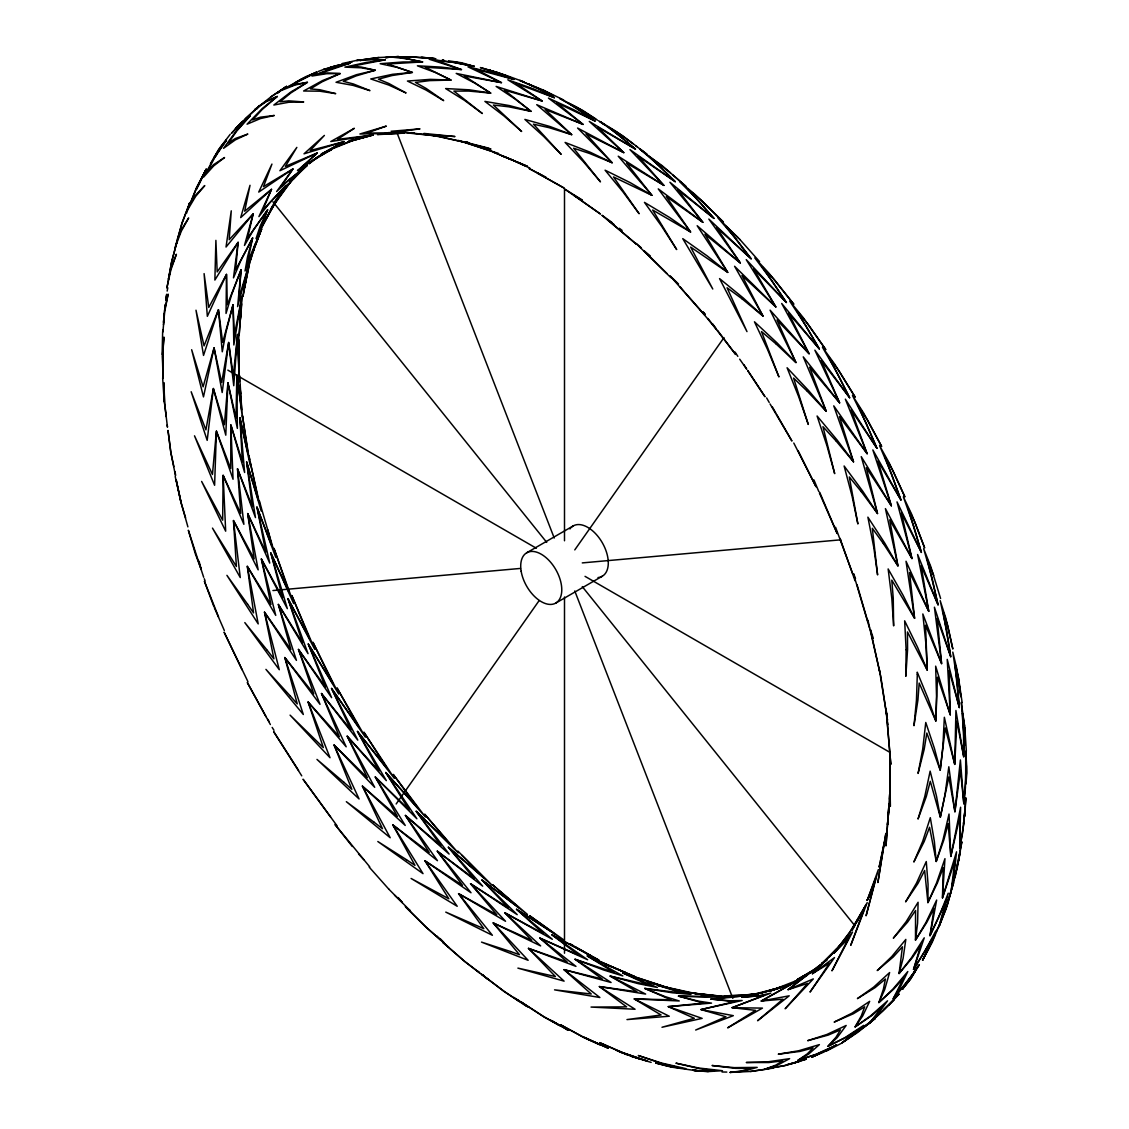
<?xml version="1.0" encoding="UTF-8"?>
<svg xmlns="http://www.w3.org/2000/svg" width="1129" height="1129" viewBox="0 0 1129 1129"><rect width="100%" height="100%" fill="white"/><g stroke="black" fill="none" stroke-linecap="round" stroke-linejoin="round"><path stroke-width="1.5" d="M163.14 358.034L163.098 378.497L162.59 356.496L163.959 337.091L162.393 355.635L162.759 368.449L163.169 347.309M162.124 354.407L162.647 331.559M163.013 329.851L162.915 331.968L164.679 311.703L168.136 294.119L164.495 310.743L163.493 322.457L164.298 313.82M887.634 824.41L887.775 821.672M889.073 807.461L888.424 815.434M889.469 799.191L889.694 794.237L885.997 845.931L889.003 803.862L888.382 815.025M241.747 303.899L239.785 326.112L241.916 296.306L234.282 335.609L233.054 304.661L222.667 342.383L218.433 309.699L204.053 345.883L195.994 310.207L203.53 355.423L218.433 309.699L222.272 351.796L225.998 332.138L233.054 304.661L233.844 344.98L241.916 296.306L239.122 335.567L241.423 304.802M965.817 783.455L966.692 766.281L965.718 751.222L965.676 779.843L963.827 803.763L960.483 770.26L954.922 811.765L948.868 777.02L940.344 817.17L930.296 781.31L926.274 796.651L918.032 819.047L924.778 796.538L930.141 771.149L936.505 796.199L940.344 817.17L945.029 794.463L948.826 766.76L954.922 811.765L960.398 759.944L963.827 803.763L965.394 787.887L966.015 761.44L966.847 773.167L965.93 783.963M163.479 324.743L164.241 316.219M164.848 309.388L165.314 304.28M164.636 310.362L165.116 305.169M887.422 824.537L887.902 819.781M246.376 276.577L242.933 296.546L249.975 261.011L238.953 297.901L241.084 269.69L227.338 304.675L226.492 274.375L208.766 307.441L204.095 273.613L207.341 316.332L226.492 274.375L226.04 313.439L231.516 295.078L241.084 269.69L237.612 306.608L249.975 261.011L244.485 287.754L248.239 266.529M166.005 299.072L166.471 295.6M165.751 300.512L166.612 294.288M964.688 816.521L965.902 797.822L963.559 825.341L959.721 848.077L959.791 817.015L950.816 856.417L948.177 823.789L943.802 840.047L936.237 861.469L929.562 827.289L924.185 841.542L913.855 862.02L922.689 841.331L930.31 817.678L934.389 841.641L936.237 861.469L942.898 840.23L949.023 814.051L950.816 856.417L960.596 807.235L959.721 848.077L962.585 832.962L965.281 807.517L963.616 824.029M883.612 846.651L885.884 833.329L877.896 882.525L884.289 842.319L879.209 866.635M880.394 861.413L883.33 848.316M167.148 291.084L167.798 287.796M963.446 823.182L964.138 819.795M879.152 866.987L880.112 863.064M958.225 860.072L961.866 841.768L957.223 867.891L951.394 889.215L954.824 860.961L942.489 897.88L943.209 867.735L937.409 882.878L927.911 902.593L924.637 870.501L917.919 883.527L905.599 901.873L916.452 883.217L926.274 861.54L928.052 884.148L927.911 902.593L936.52 883.033L944.959 858.647L942.489 897.88L956.531 851.816L954.428 872.562L951.394 889.215L955.557 875.017L960.356 850.814L958.733 860.496L956.573 865.929M254.985 244.852L252.882 252.317L261.589 228.961L247.265 263.057L252.656 237.937L235.651 269.845L238.106 242.312L217.177 271.92L215.893 240.364L214.877 280.063L238.106 242.312L233.477 277.861L240.646 260.997L252.656 237.937L247.519 256.96L245.049 271.016L261.589 228.961L254.759 246.898M946.906 906.206L951.267 890.88L948.939 897.922M255.112 244.062L250.455 260.347L254.279 248.394M186.581 213.212L189.827 202.585L181.896 223.711L177.493 239.277L181.092 230.147L188.656 217.953L181.247 231.276L175.15 247.378L182.108 222.681L189.827 202.585L188.303 207.341M950.138 893.773L953.652 882.553L946.737 907.024L938.961 926.726L945.65 901.619L930 935.687L934.036 908.408L926.853 922.28L915.492 940.076L915.563 910.482L907.575 922.139L893.335 938.185L906.121 921.758L918.089 902.269L917.581 923.24L915.492 940.076L925.978 922.407L936.661 900.053L930 935.687L938.891 916.875L948.233 893.208L943.886 911.922L938.961 926.726L946.412 907.674M879.322 866.889L881.269 861.258M198.577 184.902L206.24 169.138L196.375 188.515L190.603 202.966L195.416 195.317L204.772 185.579L195.543 196.531L187.414 210.248L196.615 187.428L206.24 169.138L196.502 189.503M934.953 935.137L922.548 960.186L928.786 948.191L932.371 938.552L913.516 969.43L920.756 945.34L912.246 957.801L899.079 973.537L902.452 946.779L893.251 956.969L877.219 970.559L891.825 956.503L905.825 939.413L903.073 958.493L899.079 973.537L911.357 957.914L924.242 937.832L913.516 969.43L924.228 952.509L935.814 930.959L929.28 947.414L922.548 960.186L932.215 942.32L940.753 921.546M936.223 931.975L938.128 927.248M870.304 893.9L873.479 886.166M940.894 920.925L941.374 919.754M870.445 893.688L872.435 888.904M210.431 163.677L218.377 150.101L226.435 140.095L214.722 157.524L207.623 170.747L213.564 164.665L224.558 157.524L213.649 165.949L203.601 177.098L214.99 156.395L226.435 140.095L218.786 149.437L214.242 157.368L217.107 153.417M869.683 895.198L867.213 900.363L875.878 877.826L866.098 915.774L878.362 869.584L867.213 900.363L869.796 895.029M263.833 223.034L276.647 200.51L265.611 218.828M854.639 924.976L867.199 902.621L850.73 945.326L863.868 910.03L852.141 928.814M948.078 900.081L948.473 899.333M852.296 930.268L854.992 925.187L833.795 953.356L848.373 938.552L831.974 970.841L852.522 932.06L833.795 953.356L849.177 933.288L865.237 906.164M914.038 972.478L915.605 969.599M273.049 206.127L256.043 238.6L260.164 226.223L267.644 209.782L247.491 238.275L253.178 213.861L229.187 239.715L231.262 210.827L226.026 247.039L253.178 213.861L244.471 245.459L253.291 230.274L267.644 209.782L259.105 231.487L272.865 206.409L293.949 177.211L274.361 203.53L285.877 185.509L262.747 210.319L271.524 189.319L244.683 211.194L250.017 185.297L240.703 217.587L271.524 189.319L258.908 216.599L269.323 203.206L285.877 185.509L276.182 199.17L270.48 209.726L273.924 204.885M856.812 921.335L865.76 905.331M917.877 966.156L909.706 979.323M913.276 973.706L906.277 983.923M396.166 803.975L539.097 600.642M574.774 549.894L723.999 337.585M214.51 157.707L216.514 154.871M852.818 927.629L858.393 919.909M904.315 986.577L902.353 989.244L910.27 979.464L915.125 971.335L893.208 998.742L903.496 978.137L893.716 989.089L878.884 1002.566L883.358 989.329L885.432 978.998L875.102 987.621L857.419 998.615L873.719 987.085L889.624 972.549L884.699 989.526L878.884 1002.566L892.856 989.159L907.801 971.533L900.377 986.958L893.208 998.742L905.67 983.867L919.387 964.66L910.778 978.66L902.353 989.244L907.603 982.159M219.548 148.209L230.231 134.266M289.447 182.094L291.169 179.977M256.932 108.765L259.36 105.9L245.134 118.785M231.431 133.278L240.576 123.442L250.215 115.779L236.723 131.105L228.354 142.946L235.34 138.514L247.83 134.069L235.382 139.855L223.556 148.308L237.034 129.92L250.215 115.779L240.999 122.765L235.255 129.073L239.644 124.5M256.65 108.906L259.36 105.9L242.34 121.89M231.925 132.883L240.025 124.331M285.806 186.299L287.853 184.182M306.82 164.848L292.877 179.483L307.173 165.384L281.248 186.285L292.961 168.955L263.48 186.652L271.948 164.072L258.739 192.071L292.961 168.955L276.633 191.563L288.53 180.132L307.173 165.384L295.403 176.082L288.22 184.69L305.507 165.963M888.579 1005.318L899.136 993.943L883.386 1010.61L869.302 1023.297L882.483 1006.433L871.503 1015.761L855.105 1026.896L861.356 1015.747L864.701 1006.8L853.326 1013.771L834.162 1022.084L852 1013.165L869.669 1001.338L862.669 1015.987L855.105 1026.896L870.657 1015.818L887.549 1000.816L878.094 1013.715L869.302 1023.297L894.097 999.631L883.993 1009.326M828.954 957.392L841.599 943.646L812.358 973.72L829.575 963.093L810.029 992.066L834.5 957.59L812.358 973.72L836.49 949.221L821.489 963.813L827.388 959.721M316.995 157.27L309.05 163.776L317.616 157.241L331.277 149.635L302.798 166.429L317.235 153.008L285.383 166.372L296.842 147.391L279.907 170.733L317.235 153.008L297.463 170.662C334.142 144.837 335.017 149.338 327.466 151.342M316.812 157.75L314.412 159.626L317.037 157.637M825.2 960.962L821.489 963.813L825.934 960.652M259.825 105.576L266.67 100.989L277.297 96.459L262.154 109.527L252.557 119.886L260.503 117.176L274.305 115.468L260.474 118.559L247.053 124.204L262.507 108.313L277.297 96.459L266.218 101.666L255.45 108.977L254.533 109.852L271.567 96.374L286.611 86.383L277.593 93.086M276.901 93.354L286.611 86.383L270.861 96.953M864.264 1026.205L875.3 1018.471L857.645 1032.456L842.051 1042.815L857.899 1029.93L845.833 1037.537L828.023 1046.216L835.926 1037.325L840.498 1029.86L828.164 1035.11L807.687 1040.67L826.894 1034.474L846.171 1025.457L837.196 1037.607L828.023 1046.216L845.014 1037.593L863.699 1025.358L852.353 1035.561L842.051 1042.815L869.528 1023.128L863.77 1027.08M847.004 1038.666L848.119 1037.988M818.708 967.539L797.37 979.563L814.94 969.077L788.084 989.667L807.672 983.387L785.149 1008.761L813.317 978.914L788.084 989.667L820.769 964.561L811.751 971.462L797.37 979.563L815.293 969.698M318.35 156.649L325.942 152.217M526.721 552.773L573.222 525.916M555.778 603.084L602.279 576.227M799.05 979.704L802.31 977.869M294.5 82.996L305.818 76.645L316.91 72.087L287.683 87.145L295.502 84.336L307.413 82.332L290.732 93.03L279.992 101.808L288.77 100.848L303.701 101.949L288.685 102.273L273.839 105.025L291.127 91.788L307.413 82.332L295.05 85.028L281.714 90.334L300.483 79.679L316.91 72.087L300.808 79.665L304.844 77.802M826.202 1051.198L841.049 1043.506M793.758 981.948L807.348 975.244M797.709 980.113L770.712 990.754L790.596 984.544L761.228 1001.028L782.919 999.193L757.587 1020.729L789.213 995.82L761.228 1001.028L797.074 981.115L786.8 985.871L770.712 990.754L777.599 988.468M811.751 1057.111L823.436 1052.256L836.518 1044.875L816.182 1054.232L797.907 1060.343L808.576 1054.133L819.4 1044.621L798.683 1050.76L778.276 1054.19L799.896 1051.438L813.063 1047.952L807.348 1053.823L797.907 1060.343L817.001 1054.19L830.055 1048.361L811.751 1057.111L823.239 1051.621M812.767 1056.688L828.728 1049.151M351.994 61.982L330.204 67.317L349.919 63.196L332.265 68.304L311.943 76.038L326.718 73.695L340.196 73.568L322.584 80.54L303.602 90.997L319.69 91.181L335.708 93.636L319.832 89.727L310.348 88.909L322.132 81.796L340.196 73.568L327.198 72.99L318.491 73.978L349.919 63.196L337.599 65.284L323.713 69.448L351.571 62.151M318.364 71.437L324.87 68.968M363.115 137.075L347.45 142.085L373.219 134.986L337.5 139.389L354.351 128.297L330.783 141.534L373.219 134.986L354.026 140.067L373.29 134.732M348.79 140.871L353.462 139.389M791.655 1063.631L806.289 1059.171L784.514 1065.564L765.123 1069.107L775.948 1065.056L782.707 1060.837L768.835 1062.544L746.283 1062.502L767.692 1061.853L789.623 1058.649L777.119 1065.381L765.123 1069.107L785.304 1065.536L799.233 1061.514L787.365 1064.534M357.244 138.641L357.935 138.444L327.142 150.961L344.091 141.647L310.15 150.552L324.404 135.424L304.011 153.826L344.091 141.647L321.158 154.108L335.694 146.883L357.399 138.585M761.087 992.927L775.411 988.764L741.795 997.288L763.712 995.439L732.086 1007.689L755.555 1010.356L727.64 1027.842L762.456 1008.112L732.086 1007.689L770.782 993.139L759.38 995.679L741.795 997.288L766.323 991.756L782.552 986.534L761.567 992.913M364.794 136.68L368.181 135.861M342.2 63.534L359.036 59.893M360.052 60.557L363.439 59.908L360.165 60.5M772.01 1068.33L773.351 1068.076L750.319 1071.463M765.787 1069.276L751.095 1071.435L729.997 1072.423L742.063 1070.899L749.769 1068.415L735.304 1068.33L712.032 1065.508L734.231 1067.625L757.192 1067.385L743.178 1071.238L729.997 1072.423M385.949 57.805L388.785 57.297M384.862 133.561L389.942 132.672M377.735 134.436L381.052 133.899M386.047 133.067L389.378 132.516M758.138 993.591L755.329 994.028L758.759 993.647M758.363 993.576L755.329 994.028L758.632 993.647M385.06 57.537L398.565 56.591L378.017 57.565L363.651 59.555L385.271 59.809L351.952 66.23L361.407 67.091L375.322 70.252L356.016 75.953L343.301 81.33L353.363 83.955L369.959 90.63L353.137 85.409L336.033 82.276L356.524 74.683L375.322 70.252L360.913 67.796L344.881 67.133L366.572 62.391L385.271 59.809L371.907 59.357L356.637 60.543L378.963 57.537M272.936 590.538L520.497 568.423M582.282 562.905L840.752 539.817M765.49 1068.867L768.75 1068.599M377.509 134.619L404.337 133.109L397.083 133.01M390.197 57.043L398.565 56.591M383.168 133.857L404.337 133.109L359.897 133.998L386.33 126.109L367.137 132.996L393.64 133.166M743.799 995.595L724.239 995.905L746.269 994.974L710.931 999.08L734.57 1001.649L700.982 1009.566L725.919 1016.749L695.662 1030.029L733.328 1015.663L700.982 1009.566L742.162 1000.506L729.786 1000.788L710.931 999.08L736.729 996.865L753.932 993.901L742.035 995.411L724.239 995.905L731.38 996.018M722.01 1071.986L726.808 1072.07M670.626 1066.99L699.514 1071.181L714.601 1070.574L699.684 1068.726L675.918 1063.165L698.696 1068.006L722.461 1070.715L707.121 1071.633L692.938 1070.236L697.976 1070.602M738.07 995.693L742.896 995.806M422.006 57.41L435.653 58.764L414.357 57.17L399.37 57.297L422.599 61.94L387.67 63.972L412.381 72.425L392.017 75.544L378.469 79.171L388.983 83.56L406.073 92.973L388.686 85.028L370.764 78.945L392.582 74.288L412.381 72.425L397.225 67.401L380.163 63.704L403.025 61.982L422.599 61.94L408.345 58.962L391.918 57.113L415.274 57.127L435.653 58.764L421.159 57.142M443.429 60.133L442.173 60.063L444.022 60.317M723.167 996.399L691.527 992.984L715.207 996.427L678.458 996.117L703.522 1003.102L668.255 1006.631L694.307 1018.302L661.989 1027.263L702.153 1018.372L668.255 1006.631L711.538 1003.116L698.357 1001.127L678.458 996.117L705.286 997.203L723.294 996.526L691.527 992.984L719.06 996.342M701.321 1070.856L708.038 1071.336M696.452 1070.518L692.938 1070.236L699.514 1071.181M701.716 1070.913L708.744 1071.449M411.365 132.657L414.47 133.024M454.973 61.883L474.265 66.413L452.433 62.264L436.951 60.557L461.465 69.575L425.266 67.232L450.979 80.074L429.754 80.611L415.472 82.431L426.31 88.556L443.683 100.636L425.929 90.01L407.428 81.048L430.361 79.355L450.979 80.074L435.286 72.496L417.405 65.807L441.199 67.105L461.465 69.575L429.147 59.216L453.308 62.236L474.265 66.413L461.789 62.815L448.608 60.825M700.911 994.847L704.03 995.256M423.911 133.871L427.199 134.309M424.617 133.843L427.722 134.295M655.991 984.502L669.864 988.284L622.658 972.902L648.695 985.067L610.126 976.077L637.01 991.742L599.372 986.563L626.609 1006.87L591.031 1007.068L635.062 1009.255L599.372 986.563L645.633 994.07L610.126 976.077L638.252 983.655L657.374 987.48L622.658 972.902L661.368 985.73L649.358 982.315M697.581 994.014L657.544 985.278L682.565 993.125L644.73 988.411L670.88 999.786L634.258 998.939L661.086 1014.999L626.976 1019.586L669.285 1016.227L634.258 998.939L679.249 1000.971L665.418 996.709L644.73 988.411L672.348 992.786L690.99 994.381L657.544 985.278L685.656 991.855M687.349 992.193L690.722 992.857M459.531 63.153L462.65 63.774M432.125 134.958L435.413 135.678M432.379 134.958L435.498 135.678M647.933 982.47L654.383 984.093M655.921 1063.066L669.328 1066.566L685.797 1068.613L661.453 1063.024L638.308 1055.516L662.356 1063.716L677.583 1067.314L668.326 1066.242L655.723 1063.038M631.45 1056.49L651.165 1062.403M497.183 72.595L480.418 67.585L498.115 72.693L513.991 79.439L476.001 69.306L501.459 82.643L464.315 75.968L490.692 93.1L468.775 91.068L453.914 91.096L482.337 113.521L464.456 100.34L445.616 88.556L469.452 89.826L490.692 93.1L474.646 83.052L456.201 73.399L501.459 82.643L467.928 66.809L492.681 72.778L513.991 79.439L504.07 74.881L488.674 69.956L502.913 74.302L512.397 78.522M498.552 153.445L458.162 140.405L487.008 147.744L490.946 149.07L466.46 142.889L494.573 152.387M504.084 74.655L523.814 81.824M624.52 1053.978L647.609 1061.091L622.926 1052.694L599.64 1042.631L623.744 1053.371L639.141 1058.649L616.081 1050.266M465.896 141.788L469.763 143.242L466.136 141.774M604.961 964.081L626.073 972.888L587.278 955.981L613.964 972.379L575.028 959.227L602.279 979.041L563.964 969.642L591.243 994L554.551 989.851L599.88 997.514L563.964 969.642L611.085 982.498L575.028 959.227L603.394 969.91L622.799 975.908L587.278 955.981L634.738 976.557L615.771 968.583M498.835 73.216L503.746 75.107M605.186 964.293L611.241 966.734M512.383 160.064L501.812 155.746L527.441 166.302L493.359 152.133L513.441 160.403M505.397 75.742L508.473 77.082M618.861 1051.466L623.109 1053.343M513.977 160.798L529.953 168.136M516.517 161.842L525.747 166.118M566.49 1029.366L568.353 1030.227L543.684 1016.566L520.822 1001.776L544.333 1017.173L559.631 1025.584L550.359 1019.981M543.698 90.278L563.696 100.015M543.501 90.645L519.777 80.441L538.138 88.485L554.395 97.715L516.094 83.433L542.146 100.989L504.409 90.108L531.096 111.362L508.685 106.803L493.373 105.053L521.654 131.486L503.859 115.878L484.906 101.398L509.433 105.59L531.096 111.362L514.909 98.929L496.125 86.411L542.146 100.989L507.838 79.806L532.93 88.655L554.395 97.715L544.22 91.52L528.217 83.941L542.499 89.77L552.9 95.471M543.67 176.265L537.658 173.203L564.091 188.035L529.12 168.517L546.069 177.267M585.852 1038.045L608.319 1048.262L583.524 1037.156L560.337 1024.652L584.257 1037.805L599.682 1044.692L583.241 1036.789M570.032 943.844L590.298 955.459L551.756 934.699L578.754 955.176L539.803 938.058L567.083 961.852L528.443 948.346L555.397 976.543L517.901 968.117L564.105 981.143L528.443 948.346L575.959 966.382L539.803 938.058L587.659 959.777L551.756 934.699L599.033 960.214L575.734 947.104M544.87 91.308L552.518 95.457M570.089 943.985L572.911 945.537M227.832 370.129L536.346 548.242M585.034 576.354L890.104 752.479M552.702 1021.11L566.97 1029.521M582.493 200.482L573.603 195.063L600.473 214.03L565.093 189.333L582.042 199.889M526.297 1006.165L503.859 991.163L481.518 974.271L504.409 991.699L519.453 1001.536L514.062 997.486M597.509 120.182L576.651 107.1L559.815 98.491L578.598 109.386L595.039 121.029L556.78 102.795L583.086 124.416L545.109 109.471L571.711 134.676L549.047 127.662L533.424 124.176L561.169 154.363L543.684 136.468L524.886 119.42L549.851 126.476L571.711 134.676L536.727 104.687L583.086 124.416L548.44 98.082L573.617 109.682L595.039 121.029L568.324 103.078L582.536 110.317L595.675 118.884M600.332 122.017L604.579 124.754L598.61 120.803M528.146 1007.209L517.421 999.49M614.317 224.685L609.265 221.072L636.206 244.033L602.067 215.441M602.223 215.385L611.904 222.441M632.96 143.651L616.716 131.797L600.078 121.551L619.059 135.198L635.472 149.127L597.622 127.182L623.801 152.655L585.951 133.857L612.144 162.759L589.394 153.403L573.603 148.209L600.473 181.868L583.524 161.87L565.093 142.437L590.269 152.26L612.144 162.759L577.596 128.043L623.801 152.655L589.282 121.424L635.472 149.127L608.587 127.168L622.587 135.72L637.377 146.925M635.726 145.74L646.762 154.094M640.058 148.972L646.748 154.08M619.369 228.298L622.121 230.429M448.777 947.273L425.929 927.036L405.297 906.573M486.726 978.335L488.137 979.464L464.456 961.202L442.864 942.419L464.922 961.682L479.557 972.817L477.158 970.658M650.318 255.987L644.222 250.963L666.929 273.486M496.52 888.311L518.86 907.674L481.928 880.013L508.459 908.055L470.539 883.711L496.788 914.73L458.572 893.646L483.805 928.673L445.772 912.119L492.385 935.278L458.572 893.646L505.538 921.264L470.539 883.711L517.209 914.659L481.928 880.013L527.441 914.419L492.498 884.684L495.617 887.507M641.357 247.872L636.008 243.37L670.908 277.678M670.428 172.85L640.143 149.338L659.082 165.624L675.255 181.698L638.153 156.31L663.88 185.41L626.496 162.999L651.913 195.331L613.499 176.943L639.127 213.72L622.926 191.831L605.088 170.197L630.236 182.658L651.913 195.331L618.24 156.211L663.88 185.41L629.926 149.593L675.255 181.698L648.554 155.943L662.215 165.695L685.839 186.285L672.926 175.037M482.746 974.863L485.399 977.178M738.465 238.021L725.862 226.223L751.138 258.809L716.576 227.522L740.328 263.001L704.919 234.211L727.753 272.414L690.652 247.096L712.78 289.01L682.749 238.642L707.121 255.874L727.753 272.414L697.172 225.715L740.328 263.001L708.829 219.068L751.138 258.809L736.037 238.939L717.931 217.897L740.059 239.701M394.515 895.17L402.404 902.65L398.255 897.597M678.557 284.028L670.203 275.998L704.171 314.624M461.832 855.26L483.974 877.84L448.354 847.216L474.138 878.644L437.276 851.139L462.481 885.334L424.998 860.834L448.834 898.783L411.083 878.461L457.217 906.277L424.998 860.834L471.019 892.771L437.276 851.139L482.676 886.138L448.354 847.216L492.329 885.475L457.852 851.054M723.11 221.792L695.337 194.738L679.573 181.571L698.216 200.327L713.951 218.391L677.95 189.884L702.859 222.328L666.293 196.573L690.595 232.01L652.661 210.022L676.694 249.565L661.453 225.998L644.461 202.373L669.328 217.318L690.595 232.01L658.249 188.882L702.859 222.328L669.92 182.263L713.951 218.391L687.787 189.079L700.982 199.918L723.463 222.159M405.72 907.024L426.31 927.445L440.409 939.737L436.852 935.983M440.084 938.524L443.725 942.235M388.686 889.031L410.476 911.004L409.107 909.508M358.528 853.976L363.863 859.691M705.286 314.356L703.028 311.9L704.99 314.525M369.733 866.846L335.003 824.523L352.304 846.482M739.693 239.306L759.591 261.646M388.983 889.356L369.211 867.128M684.922 292.467L700.248 309.854M680.095 286.794L684.061 291.55M699.952 309.544L716.068 328.948M330.571 816.959L303.052 779.222L337.246 826.089M272.936 201.795L546.718 542.372M582.282 586.628L854.328 925.06M322.301 694.518L321.483 693.502L339.349 736.701L308.09 701.984L323.317 747.553L290.082 715.137L330.007 757.728L308.09 701.984L346.18 746.805L321.483 693.502L350.978 729.997L331.517 688.422L358.74 726.921L337.021 687.928L365.359 737.166L331.517 688.422L357.794 740.13L322.442 694.758M717.479 330.374L735.656 354.464L707.925 318.449M298.564 770.43L273.712 731.705L301.739 775.835M712.47 323.656L716.28 328.906M746.565 369L739.693 359.163M747.581 370.411L765.01 396.745L747.765 370.566M735.078 352.093L737.844 356.341M265.978 716.633L247.307 682.509L270.367 724.55M267.629 719.201L269.281 721.77M743.912 364.695L746.608 368.943M770.049 403.942L791.909 441.002L776.681 414.47M272.16 727.415L273.966 730.294M775.821 413.002L772.236 406.722M766.633 397.93L769.202 402.432M242.058 669.751L224.107 632.169L247.957 681.704M793.786 443.034L816.055 486.782L798.076 450.612M218.532 616.9L204.391 581.237L213.649 605.991M819.414 492.992L837.182 533.551L819.725 492.315M224.332 630.518L214.312 607.585M248.197 514.655L247.688 513.582L254.166 558.869L233.477 520.54L236.398 566.476L212.478 528.104L240.265 577.554L233.477 520.54L258.16 569.863L247.688 513.582L265.795 552.123L256.946 507.062L272.018 546.21L267.813 529.811M204.236 578.725L205.083 580.701M813.938 479.938L818.807 491.538M853.609 573.701L855.514 578.556M248.253 514.895L269.746 563.117L256.946 507.062L275.772 557.317L261.307 507.881M203.672 577.272L188.345 530.263L195.416 554.071L201.272 569.609L199.043 561.212M397.168 133.208L554.226 538.025M574.774 590.975L732.834 998.346M855.062 580.8L840.004 538.335M852.903 574.266L835.559 527.229M933.711 575.381L927.417 559.885L938.044 604.834L921.179 565.798L928.772 611.353L909.551 572.53L914.589 618.311L891.783 580.137L893.251 598.201L893.646 625.875L891.825 598.525L888.142 568.945L903.073 595.293L914.589 618.311L906.022 561.254L928.772 611.353L917.609 554.508L938.044 604.834L932.215 578.725L923.649 548.708L930.705 566.363L940.598 598.497M873.324 638.294L870.403 629.587L880.366 674.719L867.919 620.174M185.593 517.83L181.092 502.715L176.18 479.825L181.247 503.252L187.894 526.876M867.735 621.289L857.052 584.751M853.453 573.786L869.513 628.034M259.529 501.135L261.363 508.036M173.866 466.658L170.747 452.15L168.009 430.445L170.916 452.8L175.475 475.563M250.088 461.465L258.315 500.006L246.616 461.846L252.346 506.667L237.499 468.747L240.717 513.399L223.147 475.323L222.653 520.173L201.625 481.434L225.673 531.18L223.147 475.323L243.878 524.322L237.499 468.747L255.464 517.562L246.616 461.846L261.222 511.014L250.031 461.267M175.178 476.452L180.866 501.953M248.987 455.904L249.805 460.082M249.043 456.201L249.692 459.588M887.408 721.445L887.916 724.55M242.495 415.881L248.14 454.408L239.898 417.702L242.368 461.789L230.88 424.97L230.753 468.549L216.415 431.151L212.45 474.462L194.498 435.808L214.609 485.287L216.415 431.151L233.054 479.26L230.88 424.97L244.626 472.486L239.898 417.702L250.172 465.19L242.439 415.655M886.829 714.474L886.039 709.294L890.823 764.404L887.253 721.6M958.507 677.767L962.162 702.661M879.35 669.441L887.493 720.33L880.606 675.283M175.094 471.739L175.588 475.21M167.219 424.941L167.459 427.171L164.679 403.702L163.917 382.703L164.495 402.94L166.231 416.686L166.034 413.355M238.854 373.473L239.489 380.219M239.969 385.271L241.62 409.898L236.85 375.082L236.003 418.012L227.917 382.731L224.389 424.772L213.381 388.517L205.915 429.853L191.168 391.749L207.186 440.366L213.381 388.517L225.786 435.173L227.917 382.731L237.358 428.385L236.85 375.082L242.763 420.355L239.969 386.541M238.769 373.191L239.517 381.546M964.476 725.933L961.343 702.464L963.559 731.902L963.7 756.755L956.912 721.219L954.739 764.389L945.298 727.979L940.217 770.19L926.824 733.06L924.185 749.346L918.075 773.436L922.689 749.331L925.766 722.475L934.389 748.301L940.217 770.19L942.898 746.227L944.352 717.282L954.739 764.389L955.924 710.48L963.7 756.755L963.968 740.271L962.529 713.105L964.618 725.651L965.154 744.688L964.716 732.721M890.202 766.393L889.948 762.908L890.329 806.416L889.751 752.733L890.231 760.861M964.787 727.132L966.353 751.124M239.588 375.52L240.773 393.696M162.647 377.876L164.213 401.868M238.798 334.636L238.826 366.967L237.542 334.466L233.294 375.802L228.651 342.482L221.679 382.562L214.058 347.873L203.107 386.838L191.662 349.722L203.474 396.914L214.058 347.873L222.187 392.525L228.651 342.482L233.759 385.723L237.542 334.466L239.066 376.987L238.769 339.843M564.5 188.529L564.5 540.777M564.5 597.001L564.5 953.243M571.133 527.539A29.044 16.766 60 0 1 602.279 542.696A29.044 16.766 60 0 1 599.824 577.229M598.934 577.427A29.044 16.766 60 0 1 598.017 577.54M569.962 528.951A29.044 16.766 60 0 1 570.526 528.217M917.312 674.338L916.452 700.234L913.982 725.693L917.919 700.135L919.189 683.087L935.842 721.022L937.493 677.174L950.279 714.84L949.108 670.428L959.311 707.573L954.866 663.033L958.225 676.257L960.835 696.734L956.856 668.848L952.791 652.096L957.223 682.029L959.311 707.573L947.231 659.378L950.279 714.84L935.659 666.152L936.52 696.057L935.842 721.022L928.052 698.484L917.242 672.178L917.312 674.338M906.121 649.782L905.811 676.327L907.575 649.57L907.462 631.93L927.262 670.203L925.526 625.17L941.6 663.64L937.155 618.424L950.731 656.739L943.124 611.777L947.725 625.508L952.834 649.02L945.763 617.958L940.189 600.656L946.737 630.786L950.731 656.739L934.417 607.204L941.6 663.64L922.83 613.964L925.978 644.504L927.262 670.203L917.581 647.298L904.654 620.823L906.121 649.782M167.12 286.611L166.951 288.107L171.636 261.773L177.408 240.082L171.439 262.747L168.419 279.244L170.747 268.758L176.392 254.265L170.916 269.817L167.12 286.611M404.676 130.851L398.749 131.444L435.568 135.847L391.071 131.274L420.002 128.875L404.676 130.851M438.391 135.367L431.97 134.76L469.537 143.369L423.939 133.42L455.001 136.553L438.391 135.367M659.491 1063.546L656.048 1062.911L659.322 1063.56M510.703 951.578L481.518 942.108L528.146 960.313L493.175 922.915L531.787 940.33L504.846 912.782L543.458 933.655L516.517 909.282L554.438 933.641L529.529 915.647L563.131 939.427L516.517 909.282L552.335 939.286L504.846 912.782L540.65 945.904L493.175 922.915L519.453 954.697L510.703 951.578M406.44 859.677L377.82 841.514L423.022 873.648L392.807 824.862L429.218 852.451L405.382 815.42L440.874 845.762L416.192 811.257L450.161 844.464L424.617 814.15L458.205 852.903L416.192 811.257L449.116 854.06L405.382 815.42L437.459 860.693L392.807 824.862L414.95 865.336L406.44 859.677M374.235 822.321L346.335 801.689L390.197 837.746L362.381 786.109L397.38 816.45L375.251 776.964L409.037 809.761L385.779 772.518L417.786 807.912L393.188 774.367L425.435 817.057L385.779 772.518L416.869 818.765L375.251 776.964L405.226 825.426L362.381 786.109L382.491 828.714L374.235 822.321M742.063 298.818L727.062 287.768L746.989 331.616L719.554 278.595L743.178 297.915L763.006 316.092L741.951 275.504L775.863 306.961L753.593 268.815L786.405 302.501L762.343 266.966L774.254 279.569L793.842 304.294L769.075 273.345L754.793 257.906L772.137 281.022L786.405 302.501L746.227 259.628L775.863 306.961L734.584 266.275L763.006 316.092L742.063 298.818M343.893 782.284L316.981 759.408L359.078 798.965L334.043 744.999L367.32 777.726L347.182 736.164L378.963 771.036L357.456 731.423L387.191 768.595L363.877 732.142L394.36 778.347L357.456 731.423L386.33 780.647L347.182 736.164L374.701 787.322L334.043 744.999L351.839 789.312L343.893 782.284M775.948 343.809L761.496 331.587L778.939 376.931L767.692 349.835L754.454 321.793L777.119 342.962L795.959 362.564L776.978 320.001L809.084 353.758L788.621 313.297L819.372 348.988L796.848 310.856L807.955 324.122L825.835 349.665L803.1 317.475L789.75 301.161L806.12 326.112L819.372 348.988L781.705 303.489L809.084 353.758L770.077 310.15L795.959 362.564L775.948 343.809M807.348 391.297L793.574 378.06L808.279 424.433L798.683 396.716L787.082 367.758L808.576 390.535L826.245 411.323L809.606 367.207L839.623 402.855L821.235 360.504L849.657 397.775L828.996 357.427L839.2 371.187L855.217 397.225L834.712 364.187L822.434 347.21L837.605 373.741L849.657 397.775L814.87 350.173L839.623 402.855L803.241 356.849L826.245 411.323L807.348 391.297M290.153 695.845L265.936 669.37L303.32 714.488L284.818 657.544L313.777 693.827L298.451 649.415L325.42 687.109L308.259 643.996L332.73 683.37L312.916 642.203L338.714 694.01L308.259 643.996L331.601 697.637L298.451 649.415L320.001 704.327L284.818 657.544L297.252 703.903L290.153 695.845M835.926 440.79L822.956 426.706L834.684 473.63L826.894 445.574L817.086 415.994L837.196 440.098L853.524 461.846L839.482 416.615L867.143 453.731L851.125 409.912L876.951 448.298L858.435 406.158L867.636 420.256L881.664 446.477L863.586 412.974L852.48 395.517L866.253 423.361L876.951 448.298L845.353 399.158L867.143 453.731L833.752 405.847L853.524 461.846L835.926 440.79M267.333 650.417L244.81 622.601L279.3 669.723L264.482 612.158L290.901 649.57L278.341 604.41L302.53 642.853L287.937 598.638L314.737 649.316L291.818 595.491L309.431 638.393L287.937 598.638L308.034 653.649L278.341 604.41L296.433 660.366L264.482 612.158L273.91 658.856L267.333 650.417M861.356 491.722L849.304 476.96L857.885 523.969L852 495.857L844.111 465.981L862.669 491.129L877.515 513.554L866.296 467.688L891.346 505.82L877.925 460.971L900.956 500.034L884.826 456.511L892.968 470.765L904.894 496.873L889.384 463.299L879.547 445.574L891.755 474.434L900.956 500.034L872.844 449.921L891.346 505.82L861.244 456.624L877.515 513.554L861.356 491.722M247.561 604.17L226.915 575.338L258.202 623.914L247.307 566.321L270.96 604.424L261.349 558.968L282.589 597.693L270.762 552.815L289.123 592.513L273.952 548.299L293.667 603.578L270.762 552.815L287.33 608.644L261.349 558.968L275.744 615.376L247.307 566.321L253.545 612.864L247.561 604.17M883.358 543.557L872.322 528.301L877.6 574.915L873.719 547.043L867.891 517.153L884.699 543.049L897.936 565.911L889.737 519.848L911.964 558.559L901.365 513.116L921.391 552.406L907.914 507.937L914.913 522.191L924.637 547.875L911.837 514.626L903.355 496.816L913.827 526.41L921.391 552.406L897.019 501.883L911.964 558.559L885.418 508.614L897.936 565.911L883.358 543.557M521.161 571.26A29.044 16.766 60 0 0 554.988 603.479A29.044 16.766 60 0 0 547.593 559.038A29.044 16.766 60 0 0 521.161 571.26"/></g></svg>
